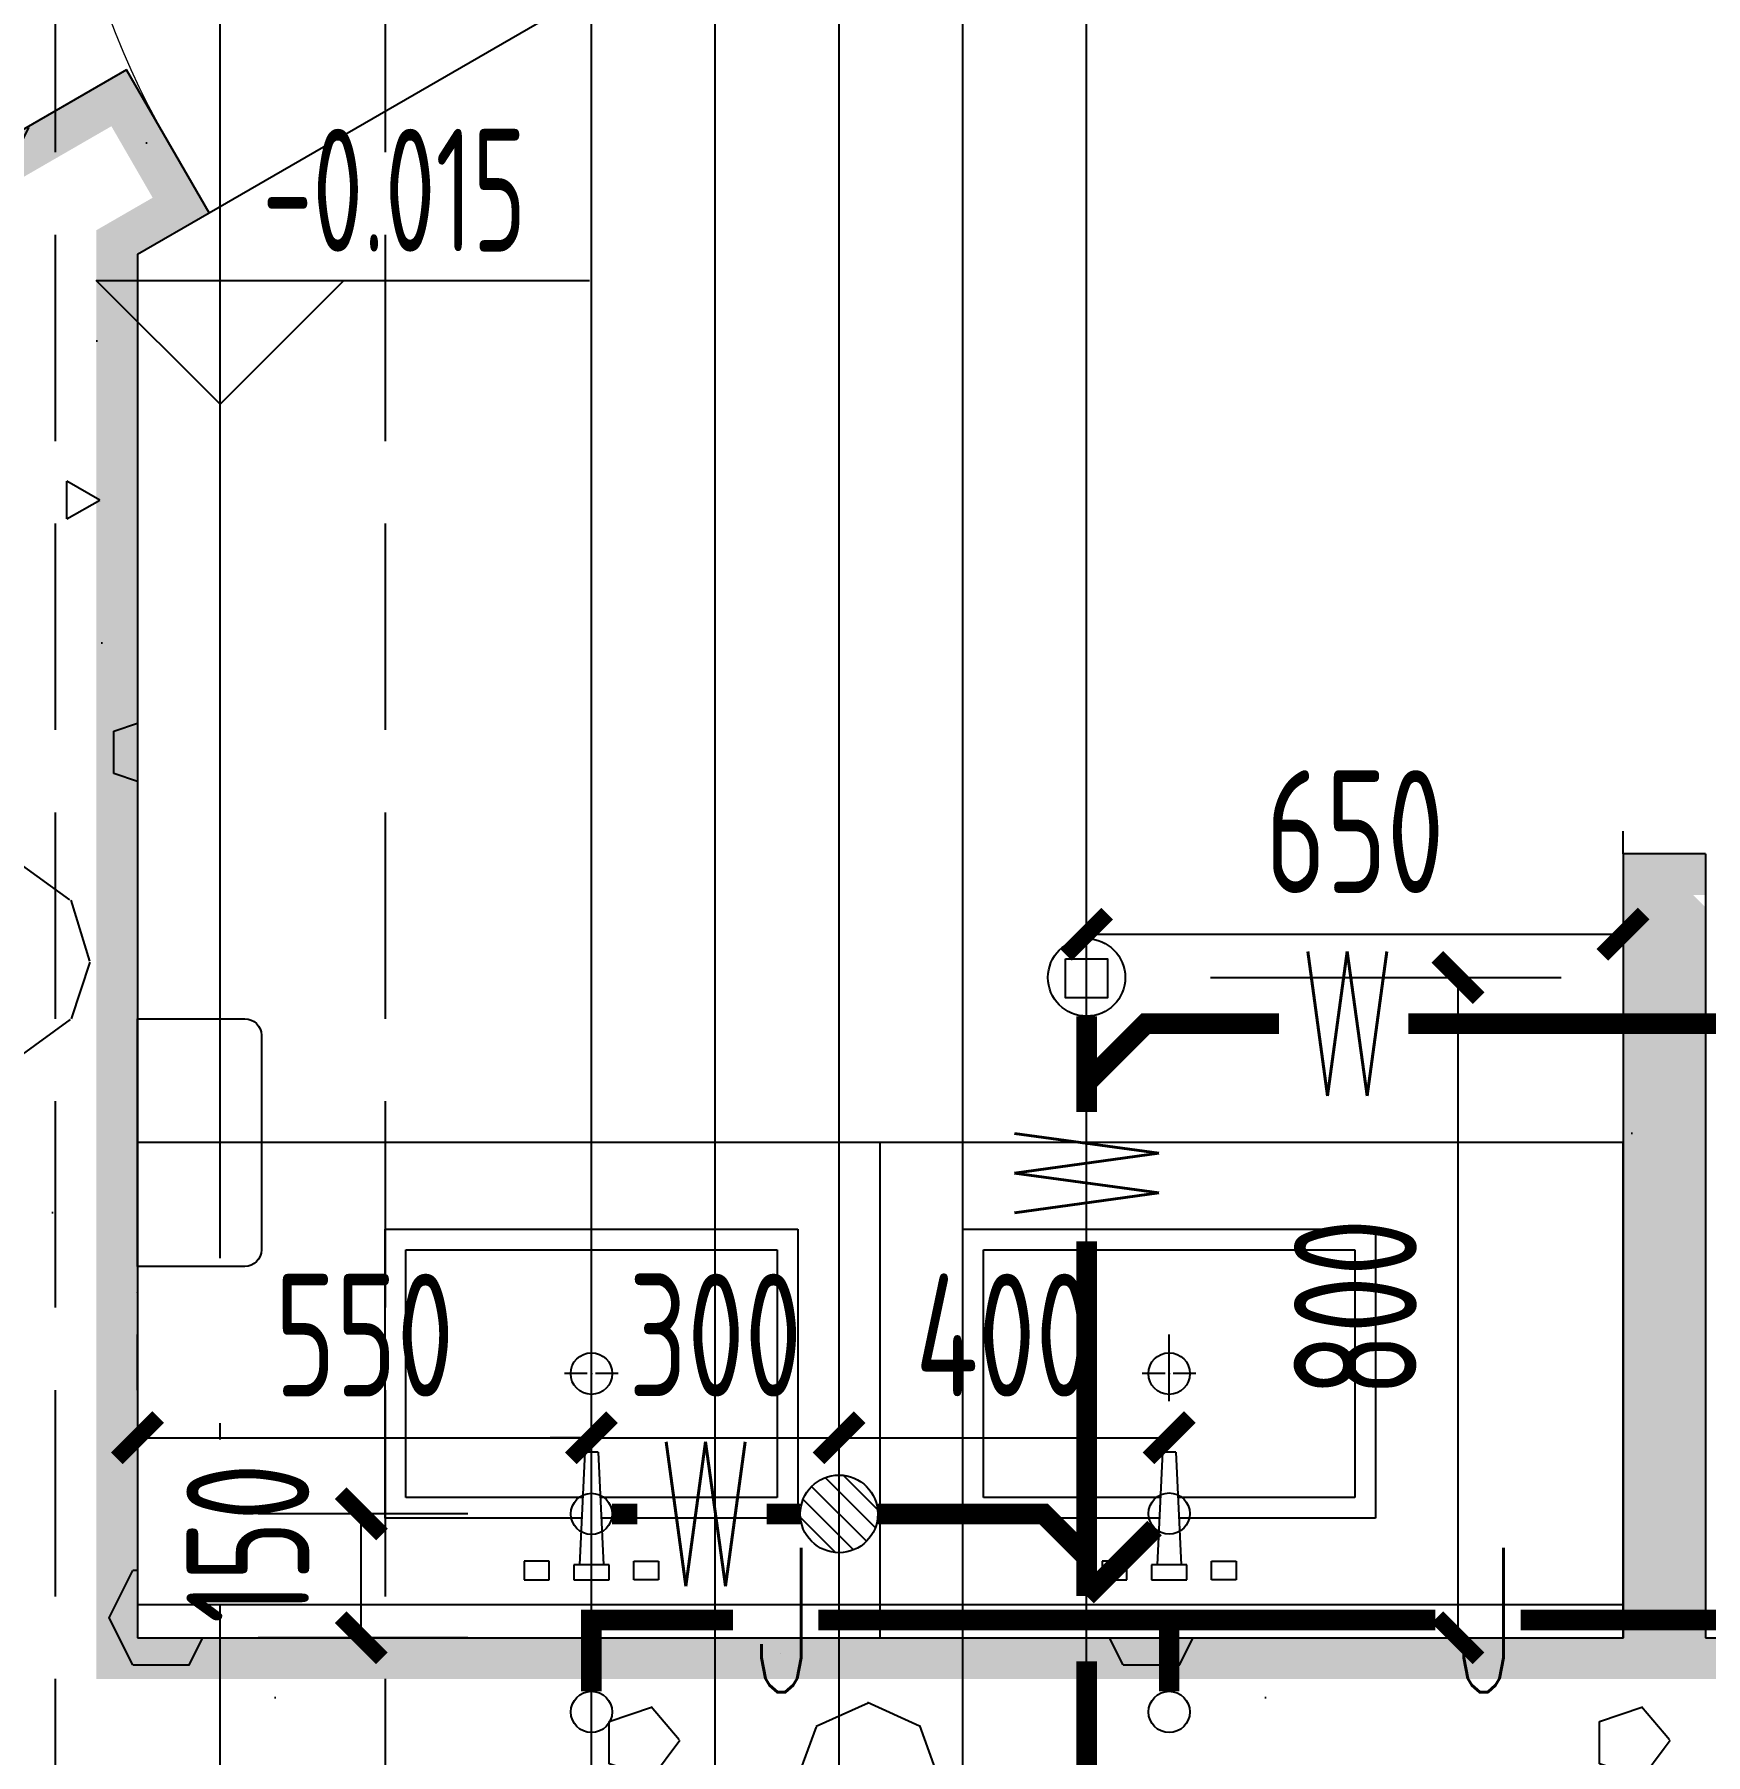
# Model space of a CAD drawing. Extents: x 175123 to 260190, y 15257 to 44959.
# Drawn here: x 183335 to 185360, y 38580 to 40664 of the extents above; entities that cross this region are included whole.
import ezdxf
from ezdxf.enums import TextEntityAlignment as Align
from ezdxf.xclip import XClip

# ---------------------------------------------------------------- set-up
doc = ezdxf.new("R2010")
doc.units = 0
doc.header["$LTSCALE"] = 1000
doc.header["$MEASUREMENT"] = 0
doc.header["$XCLIPFRAME"] = 2
for name, pattern in [('13#结构梁$0$DASH', [0.35, 0.25, -0.1]), ('13#结构梁$0$X-104 13#平面$0$DOTE', [2.4200000000000004, 2, -0.2, 0.02, -0.2]), ('X-104 13#平面$0$DOTE', [2.4200000000000004, 2, -0.2, 0.02, -0.2])]:
    doc.linetypes.add(name, pattern=pattern)
for name, color, linetype in [('01-标注_标高', 200, 'Continuous'), ('13#结构梁$0$s-beam', 4, '13#结构梁$0$DASH'), ('13#结构梁$0$X-104 13#平面$0$A_AXIS-轴线', 36, '13#结构梁$0$X-104 13#平面$0$DOTE'), ('AXIS_TEXT', 7, 'Continuous'), ('DIM_中水', 3, 'Continuous'), ('DIM_喷淋', 3, 'Continuous'), ('DIM_废水', 3, 'Continuous'), ('DIM_污水', 3, 'Continuous'), ('DIM_给水', 3, 'Continuous'), ('EQUIP_地漏', 7, 'Continuous'), ('EQUIP_污水', 7, 'Continuous'), ('PIPE-污水', 2, 'Continuous'), ('PIPE-给水', 3, 'Continuous'), ('PUB_WALL', 9, 'Continuous'), ('TEXT_污水', 7, 'Continuous'), ('TEXT_给水', 7, 'Continuous'), ('TWT_DIM', 3, 'Continuous'), ('VPIPE-给水', 3, 'TG_J'), ('X-104 13#平面$0$A-C_门', 150, 'Continuous'), ('X-104 13#平面$0$A-I_卫-洁具', 241, 'Continuous'), ('X-104 13#平面$0$A-I_卫-隔断', 214, 'Continuous'), ('X-104 13#平面$0$A_AXIS-轴线', 36, 'X-104 13#平面$0$DOTE'), ('X-104 13#平面$1$05-填充_天正', 26, 'Continuous'), ('X-104 13#平面$1$A_STR-砌块墙', 121, 'Continuous'), ('图层1', 7, 'Continuous')]:
    doc.layers.add(name, color=color, linetype=linetype)
doc.styles.add('_TCH_DIM', font='ros1.shx', dxfattribs={"bigfont": 'jd.shx'})
doc.styles.add('_TCH_DIM_T3', font='ROS1', dxfattribs={"width": 0.8, "bigfont": 'JD'})
doc.styles.add('_TWT_PIPETEXT', font='SIMPLEX', dxfattribs={"width": 0.8, "height": 3.5, "bigfont": 'HZTXT'})
doc.styles.add('COMPLEX', font='COMPLEX')
doc.styles.add('TG_LINETYPE', font='SIMPLEX', dxfattribs={"width": 0.8, "height": 3, "bigfont": 'HZTXT'})
doc.styles.add('图签信息$0$华文细黑', font='STXIHEI.TTF', dxfattribs={"height": 10})
doc.linetypes.add('TG_J', pattern='A,2,-0.3,["J",TG_LINETYPE,S=0.1,R=0,X=-0.23,Y=-0.15],0', length=2.3)
doc.dimstyles.new('_TWT_ARCH&&50', dxfattribs={"dimtxt": 148.75, "dimasz": 50, "dimexe": 125, "dimexo": 150, "dimgap": 50, "dimtad": 1, "dimdec": 0, "dimzin": 0, "dimdsep": 46, "dimtxsty": '_TCH_DIM_T3', "dimblk": 'ARCHTICK', "dimcen": 0.09, "dimclrt": 7, "dimazin": 2, "dimtfac": 1, "dimtdec": 0, "dimtix": 1, "dimtmove": 2, "dimatfit": 3, "dimfxl": 0, "dimtolj": 1, "dimtzin": 0, "dimarcsym": 0})
pattern_1 = [(0, (354, -366), (600, 1200), [0, -1200]), (0, (-348, -528), (600, 1200), [0, -1200]), (0, (42, -540), (600, 1200), [0, -1200]), (0, (468, -186), (600, 1200), [0, -1200]), (0, (-30, -600), (600, 1200), [0, -1200]), (0, (588, 570), (600, 1200), [0, -1200]), (0, (222, 474), (600, 1200), [0, -1200]), (0, (413.9999999999999, 324), (600, 1200), [0, -1200]), (0, (-564, 300), (600, 1200), [0, -1200]), (0, (24, 246), (600, 1200), [0, -1200]), (0, (-204, -60), (600, 1200), [0, -1200]), (0, (-192, -509.9999999999999), (600, 1200), [0, -1200]), (0, (258, -558), (600, 1200), [0, -1200]), (0, (588, -30), (600, 1200), [0, -1200]), (0, (-534, -216), (600, 1200), [0, -1200]), (0, (-432, -12), (600, 1200), [0, -1200]), (0, (36, -96), (600, 1200), [0, -1200]), (0, (-132, -270), (600, 1200), [0, -1200]), (0, (-228, 126), (600, 1200), [0, -1200]), (0, (-78, 576), (600, 1200), [0, -1200]), (0, (-486.0000000000001, -468), (600, 1200), [0, -1200]), (0, (174, 330), (600, 1200), [0, -1200]), (0, (-384, 348), (600, 1200), [0, -1200]), (0, (-480, 504), (600, 1200), [0, -1200]), (130.601294, (514.285716, 194.285712), (-2999.999966861969, 3600.000015739533), [52.683108, -22074.222]), (18.4349488, (428.571432, 217.142856), (2999.999988936139, 1199.999991146445), [54.21048, -7535.2558]), (90, (428.571432, 165.714288), (600.0000000000001, 1200), [51.428568, -2348.5713]), (161.565051, (480, 148.571424), (-3000.000015105215, 1199.999910544823), [54.21048, -7535.2558]), (53.1301023, (480, 148.571424), (600.0000011342403, 1199.99999943288), [57.14286, -5942.856999999999]), (135, (525.714288, -462.85704), (-600.0000725322863, 1199.999918790402), [48.48732, -3345.6252]), (45, (457.142856, -462.85704), (599.9999961647541, 1199.999995157935), [48.48732, -3345.6252]), (135, (491.428572, -497.1428400000001), (-600.0000725322863, 1199.999918790402), [48.48732, -3345.6252]), (45, (491.428572, -497.1428400000001), (599.9999961647541, 1199.999995157935), [48.48732, -3345.6252]), (116.565051, (-51.42852, 342.857148), (-0.0001043859734650709, 2399.999934707041), [63.887652, -1277.753]), (180, (-79.99991999999999, 399.999996), (-599.9999999999998, 1200), [68.571432, -1131.4285]), (63.43494880000001, (-177.1428, 342.857148), (5.432290706153253e-06, 2399.999988372672), [63.887652, -1277.753]), (116.565051, (-148.5714, 285.714288), (-0.0001043859734650709, 2399.999934707041), [63.887652, -1277.753]), (0, (-148.5714, 285.714288), (600, 1200), [68.571432, -1131.4285]), (63.43494880000001, (-79.99991999999999, 285.714288), (5.432290706153253e-06, 2399.999988372672), [63.887652, -1277.753]), (107.102728, (399.999996, -62.85708000000001), (-1799.999931184909, 6000.000009680287), [77.72269200000001, -32565.805]), (143.972626, (377.142852, 11.428572), (-11399.99985547618, 8399.999990492668), [77.72269200000001, -16244.04]), (180, (314.285712, 57.14286), (-599.9999999999998, 1200), [74.285712, -1125.7142]), (36.02737329999999, (177.14286, 11.428572), (11399.99991575318, 8399.99990944439), [77.72269200000001, -16244.04]), (71.5650511, (154.285716, -57.14279999999999), (1800.000009240657, 5999.99998966958), [72.280632, -7517.185600000001]), (107.102728, (177.14286, -131.42856), (-1799.999931184909, 6000.000009680287), [77.72269200000001, -32565.805]), (143.972626, (240, -177.1428), (-11399.99985547618, 8399.999990492668), [77.72269200000001, -16244.04]), (0, (240, -177.1428), (600, 1200), [74.285712, -1125.7142]), (36.02737329999999, (314.285712, -177.1428), (11399.99991575318, 8399.99990944439), [77.72269200000001, -16244.04]), (71.5650511, (377.142852, -131.42856), (1800.000009240657, 5999.99998966958), [72.280632, -7517.185600000001]), (150.255118, (411.428568, 497.142852), (-1800.000004260273, 1199.999985130039), [46.07004, -9628.639200000001]), (90, (371.428572, 474.28572), (600.0000000000001, 1200), [45.714288, -2354.2855]), (29.7448813, (371.428572, 474.28572), (1800.000001060037, 1199.999994395642), [46.07004, -9628.639200000001]), (116.565051, (131.428572, -354.28572), (-0.0001043859734650709, 2399.999934707041), [63.887652, -1277.753]), (168.690067, (102.857148, -297.1428), (-5400.000004006199, 1199.999969888218), [58.274508, -12179.371]), (41.18592510000001, (0, -325.7142), (14999.99990911732, 13199.99988457684), [60.743688, -25451.604]), (90, (0, -382.85712), (600.0000000000001, 1200), [57.14286, -2342.857]), (138.814074, (45.714288, -422.85708), (-14999.99973338043, 13200.0000840726), [60.743688, -25451.604]), (16.6992442, (45.714288, -422.85708), (19799.99985103278, 5999.99993715613), [59.6589, -24997.075]), (60.9453959, (102.857148, -405.71424), (599.9999984077513, 1199.99998938541), [58.83217200000001, -24650.679]), (109.983106, (-371.42856, 148.571424), (-3000.000011299861, 8399.999977770043), [66.88400399999998, -28024.39499999999]), (155.556045, (-394.28568, 211.428576), (-7800.000029732115, 3599.999925205931), [69.045972, -28930.263]), (24.4439547, (-519.99996, 211.428576), (7800.000003890955, 3599.999982684802), [69.045972, -28930.263]), (70.01689340000001, (-542.85708, 148.571424), (3000.000009044286, 8399.999979161448), [66.88400399999999, -28024.395]), (109.983106, (-519.99996, 85.71428399999999), (-3000.000011299861, 8399.999977770043), [66.88400399999998, -28024.39499999999]), (160.016893, (-457.14276, 62.85714), (-3000.000001763259, 1199.999945333349), [66.88400399999999, -13978.755]), (19.9831065, (-457.14276, 62.85714), (2999.999983528817, 1199.999998096056), [66.88400399999999, -13978.755]), (70.01689340000001, (-394.28568, 85.71428399999999), (3000.000009044286, 8399.999979161448), [66.88400399999999, -28024.395]), (122.005383, (74.285712, 39.999996), (-600.0000805229399, 1199.999938741572), [53.908464, -11266.868]), (18.4349488, (-5.71428, 68.571432), (2999.999988936139, 1199.999991146445), [54.21048, -7535.2558]), (90, (-5.71428, 17.142852), (600.0000000000001, 1200), [51.428568, -2348.5713]), (161.565051, (45.714288, 0), (-3000.000015105215, 1199.999910544823), [54.21048, -7535.2558]), (54.46232220000002, (45.714288, 0), (4199.999993914518, 5999.999991012131), [49.15614, -20596.423]), (116.565051, (-274.28568, -251.42856), (-0.0001043859734650709, 2399.999934707041), [63.887652, -1277.753]), (180, (-302.85708, -194.28564), (-599.9999999999998, 1200), [62.85714, -1137.1428]), (59.0362434, (-399.99996, -251.42856), (600.000001953063, 1199.999994175555), [66.63945599999998, -13927.644]), (120.963756, (-365.71428, -308.57136), (-600.0000819959288, 1199.999944893199), [66.639456, -13927.644]), (0, (-365.71428, -308.57136), (600, 1200), [62.85714, -1137.1428]), (63.43494880000001, (-302.85708, -308.57136), (5.432290706153253e-06, 2399.999988372672), [63.887652, -1277.753])]

# ---------------------------------------------------------------- blocks, each defined once
blk = doc.blocks.new('X-104 13#平面')
at = {"layer": 'PUB_WALL'}
for points in [[(48386.60254038501, 16899.85163007924), (48200.00000000651, 16792.11660316024), (48250.00000000653, 16763.24908970082), (48368.30127019579, 16831.55035989002)], [(48486.60254038496, 16726.64654932242), (48386.60254038501, 16899.85163007924), (48368.30127019579, 16831.55035989002), (48418.30127019575, 16744.94781951164)], [(48400.00000000648, 16676.64654932238), (48486.60254038496, 16726.64654932242), (48418.30127019575, 16744.94781951164), (48350.00000000651, 16705.51406278183)], [(48400.00000000648, 16676.64654932238), (48400.00000000648, 14999.99999999976), (48350.00000000651, 14949.99999999952), (48350.00000000651, 16705.51406278183)], [(50200.00000000654, 15949.99999999974), (50200.00000000654, 15899.99999999969), (50250.00000000654, 15899.99999999969), (50250.00000000654, 15949.99999999974)], [(50300.00000000654, 15949.99999999974), (50200.00000000654, 15949.99999999974), (50200.00000000654, 15899.99999999974), (50300.00000000654, 15899.99999999974)], [(50300.00000000654, 15949.99999999974), (50300.00000000781, 15914.99999999968), (50250.00000000787, 15864.99999999967), (50250.00000000654, 15949.99999999974)], [(50300.00000000656, 15884.99999999967), (50300.00000000657, 14999.99999999969), (50250.00000000645, 14949.99999999972), (50250.00000000645, 15934.99999999967)], [(50200.00000000654, 15899.99999999969), (50200.00000000644, 14999.99999999962), (50250.00000000645, 14949.99999999962), (50250.00000000654, 15899.99999999969)], [(48400.00000000648, 14999.99999999976), (48800.00000000652, 14999.99999999969), (48800.00000000652, 14949.99999999969), (48350.00000000651, 14949.99999999952)], [(48800.00000000652, 14999.99999999969), (49650.00000000654, 14999.99999999969), (49650.00000000654, 14949.99999999969), (48800.00000000652, 14949.99999999969)], [(49650.00000000654, 14999.99999999969), (50200.00000000644, 14999.99999999962), (50250.00000000645, 14949.99999999962), (49650.00000000654, 14949.99999999969)], [(50300.00000000657, 14999.99999999969), (53300.00000000657, 14999.99999999969), (53350.00000000649, 14949.99999999972), (50250.00000000645, 14949.99999999972)]]:
    blk.add_hatch(color=0, dxfattribs=at).paths.add_polyline_path(points)
at = {"layer": 'X-104 13#平面$1$05-填充_天正'}
h = blk.add_hatch(dxfattribs=at)
h.set_pattern_fill('加气混凝土', color=0, scale=100, style=0)
h.set_pattern_definition(pattern_1)
h.paths.add_polyline_path([(48200.00000000651, 16792.11660316024), (48400.00000000648, 16676.64654932238), (48486.60254038496, 16726.64654932242), (48386.60254038501, 16899.85163007924)])
h = blk.add_hatch(dxfattribs=at)
h.set_pattern_fill('加气混凝土', color=0, scale=100, style=0)
h.set_pattern_definition(pattern_1)
h.paths.add_polyline_path([(48400.00000000648, 16676.64654932238), (48200.00000000651, 16792.11660316024), (48200.00000000652, 14899.9999999997), (48250.00000000652, 14899.9999999997), (48333.33333333989, 14866.6666666664), (48350.00000000651, 14949.99999999952), (48400.00000000648, 14999.99999999976)])
h = blk.add_hatch(dxfattribs=at)
h.set_pattern_fill('加气混凝土', color=0, scale=100, style=0)
h.set_pattern_definition(pattern_1)
h.paths.add_polyline_path([(50300.00000000654, 15949.99999999974), (50200.00000000654, 15949.99999999974), (50200.00000000654, 15899.99999999969), (50266.66666667363, 15899.99999999968), (50250.00000000787, 15864.99999999967), (50300.00000000781, 15914.99999999968)])
h = blk.add_hatch(dxfattribs=at)
h.set_pattern_fill('加气混凝土', color=0, scale=100, style=0)
h.set_pattern_definition(pattern_1)
h.paths.add_polyline_path([(50266.66666667364, 15899.99999999968), (50200.00000000654, 15899.99999999969), (50200.00000000644, 14999.99999999962), (50250.00000000645, 14949.99999999972), (50300.00000000657, 14999.99999999969), (50300.00000000656, 15884.99999999967), (50250.00000000645, 15934.99999999967)])
h = blk.add_hatch(dxfattribs=at)
h.set_pattern_fill('加气混凝土', color=0, scale=100, style=0)
h.set_pattern_definition(pattern_1)
h.paths.add_polyline_path([(48333.33333333989, 14866.6666666664), (48350.00000000668, 14749.99999999976), (48400.00000000669, 14699.99999999976), (48800.00000000652, 14699.99999999969), (48800.00000000652, 14999.99999999969), (48400.00000000648, 14999.99999999976), (48350.00000000651, 14949.99999999952)])
h = blk.add_hatch(dxfattribs=at)
h.set_pattern_fill('加气混凝土', color=0, scale=100, style=0)
h.set_pattern_definition(pattern_1)
h.paths.add_polyline_path([(48800.00000000652, 14999.99999999969), (48800.00000000652, 14799.99999999969), (49600.00000000644, 14799.99999999976), (49650.00000000657, 14849.99999999976), (49650.00000000654, 14999.99999999969)])
h = blk.add_hatch(dxfattribs=at)
h.set_pattern_fill('加气混凝土', color=0, scale=100, style=0)
h.set_pattern_definition(pattern_1)
h.paths.add_polyline_path([(49650.00000000654, 14999.99999999969), (49650.00000000657, 14849.99999999962), (49700.00000000657, 14799.99999999962), (50200.00000000661, 14799.99999999962), (50250.00000000661, 14849.99999999962), (50250.00000000645, 14949.99999999962), (50200.00000000644, 14999.99999999962)])
h = blk.add_hatch(dxfattribs=at)
h.set_pattern_fill('加气混凝土', color=0, scale=100, style=0)
h.set_pattern_definition(pattern_1)
h.paths.add_polyline_path([(50250.00000000645, 14949.99999999972), (50250.00000000661, 14849.99999999969), (50300.00000000648, 14799.99999999969), (53300.00000000651, 14799.99999999969), (53350.00000000651, 14849.99999999969), (53366.66666667321, 14899.99999999969), (53350.00000000649, 14949.99999999972), (53300.00000000657, 14999.99999999969), (50300.00000000657, 14999.99999999969)])
h = blk.add_hatch(dxfattribs=at)
h.set_pattern_fill('加气混凝土', color=0, scale=100, style=0)
h.set_pattern_definition(pattern_1)
h.paths.add_polyline_path([(48200.00000000652, 14699.99999999984), (48400.00000000668, 14699.99999999977), (48350.00000000668, 14749.99999999976), (48333.33333333989, 14866.6666666664), (48250.00000000652, 14899.9999999997), (48200.00000000652, 14899.9999999997)])
at = {"color": 0}
for p, q in [((48700.0000000065, 15494.99999999994), (49200.0000000065, 15494.99999999994)), ((48700.0000000065, 15144.99999999988), (48700.0000000065, 15494.99999999994)), ((49200.0000000065, 15494.99999999994), (49200.0000000065, 15144.99999999988)), ((49400.0000000065, 15495), (49900.0000000065, 15495)), ((49400.0000000065, 15144.99999999994), (49400.0000000065, 15495)), ((49900.0000000065, 15495), (49900.0000000065, 15144.99999999994)), ((48725.0000000065, 15469.99999999994), (49175.0000000065, 15469.99999999994)), ((48725.0000000065, 15169.99999999988), (48725.0000000065, 15469.99999999994)), ((49175.0000000065, 15469.99999999994), (49175.0000000065, 15169.99999999988)), ((49425.0000000065, 15470), (49875.0000000065, 15470)), ((49425.0000000065, 15169.99999999994), (49425.0000000065, 15470)), ((49875.0000000065, 15470), (49875.0000000065, 15169.99999999994)), ((48950.00000000645, 15325.03999999986), (48950.00000000645, 15353.76799999986)), ((49650.00000000645, 15325.03999999992), (49650.00000000645, 15353.76799999992)), ((48944.96000000647, 15319.99999999988), (48917.24000000644, 15319.99999999988)), ((48950.00000000645, 15286.73599999986), (48950.00000000645, 15314.95999999984)), ((48982.25600000644, 15319.99999999988), (48955.04000000643, 15319.99999999988)), ((49644.96000000647, 15319.99999999994), (49617.24000000644, 15319.99999999994)), ((49650.00000000645, 15286.73599999992), (49650.00000000645, 15314.9599999999)), ((49682.25600000644, 15319.99999999994), (49655.04000000643, 15319.99999999994)), ((48942.0000000065, 15224.8214514199), (48935.61006624646, 15088.31850975641)), ((48958.0000000065, 15224.8214514199), (48942.0000000065, 15224.8214514199)), ((48958.00000000662, 15224.8214514199), (48964.38993376667, 15088.31850975641)), ((49642.0000000065, 15224.82145141996), (49635.61006624646, 15088.31850975647)), ((49658.0000000065, 15224.82145141996), (49642.0000000065, 15224.82145141996)), ((49658.00000000662, 15224.82145141996), (49664.38993376667, 15088.31850975647)), ((48938.9369559094, 15169.99999999988), (48725.0000000065, 15169.99999999988)), ((49175.0000000065, 15169.99999999988), (48960.56628494475, 15169.99999999988)), ((49638.9369559094, 15169.99999999994), (49425.0000000065, 15169.99999999994)), ((49875.0000000065, 15169.99999999994), (49660.56628494475, 15169.99999999994)), ((48937.61922262043, 15144.99999999988), (48700.0000000065, 15144.99999999988)), ((49200.0000000065, 15144.99999999988), (48961.73657726262, 15144.99999999988)), ((49637.61922262043, 15144.99999999994), (49400.0000000065, 15144.99999999994)), ((49900.0000000065, 15144.99999999994), (49661.73657726262, 15144.99999999994)), ((48898.64987996836, 15092.8085451576), (48868.64987996836, 15092.8085451576)), ((48868.64987996836, 15092.8085451576), (48868.64987996836, 15069.99999999994)), ((48898.64987996836, 15069.99999999994), (48898.64987996836, 15092.8085451576)), ((49001.35012004476, 15092.8085451576), (49031.35012004476, 15092.8085451576)), ((49001.35012004476, 15069.99999999994), (49001.35012004476, 15092.8085451576)), ((49031.35012004476, 15092.8085451576), (49031.35012004476, 15069.99999999994)), ((49598.64987996836, 15092.80854515766), (49568.64987996836, 15092.80854515766)), ((49568.64987996836, 15092.80854515766), (49568.64987996836, 15070)), ((49598.64987996836, 15070), (49598.64987996836, 15092.80854515766)), ((49701.35012004476, 15092.80854515766), (49731.35012004476, 15092.80854515766)), ((49701.35012004476, 15070), (49701.35012004476, 15092.80854515766)), ((49731.35012004476, 15092.80854515766), (49731.35012004476, 15070)), ((48971.35012004476, 15088.31850975641), (48928.64987996836, 15088.31850975641)), ((48928.64987996836, 15088.31850975641), (48928.64987996836, 15069.99999999994)), ((48964.38993376667, 15088.31850975641), (48935.61006624646, 15088.31850975641)), ((48971.35012004476, 15069.99999999994), (48971.35012004476, 15088.31850975641)), ((49671.35012004476, 15088.31850975647), (49628.64987996836, 15088.31850975647)), ((49628.64987996836, 15088.31850975647), (49628.64987996836, 15070)), ((49664.38993376667, 15088.31850975647), (49635.61006624646, 15088.31850975647)), ((49671.35012004476, 15070), (49671.35012004476, 15088.31850975647)), ((48868.64987996836, 15069.99999999994), (48898.64987996836, 15069.99999999994)), ((48928.64987996836, 15069.99999999994), (48971.35012004476, 15069.99999999994)), ((49031.35012004476, 15069.99999999994), (49001.35012004476, 15069.99999999994)), ((49568.64987996836, 15070), (49598.64987996836, 15070)), ((49628.64987996836, 15070), (49671.35012004476, 15070)), ((49731.35012004476, 15070), (49701.35012004476, 15070))]:
    blk.add_line(p, q, dxfattribs=at)
for centre in [(48950.00000000645, 15319.99999999988), (49650.00000000645, 15319.99999999994)]:
    blk.add_circle(centre, 25.2, dxfattribs=at)
at = {"color": 0, "ltscale": 1000}
for centre, start, end in [((48950.14000000646, 15319.99999999988), 90, 270), ((48950.14000000646, 15319.99999999988), 270, 90), ((49650.14000000646, 15319.99999999994), 90, 270), ((49650.14000000646, 15319.99999999994), 270, 90)]:
    blk.add_arc(centre, 0.4199999999837019, start, end, dxfattribs=at)
at = {"color": 0, "lineweight": 13}
blk.add_ellipse((49280.97730907474, 17300.74908970077), major_axis=(689.4291116568851, 689.429111656885), ratio=0.999999999999995, start_param=1.334640775135866, end_param=2.879793265790642, dxfattribs=at)
at = {"layer": '13#结构梁$0$s-beam', "color": 0}
for p, q in [((48300.00112537178, 19099.90117785251), (48300.00114577648, 14699.91976278826)), ((48700.0011253719, 19099.90117785065), (48700.00114577636, 14699.91976278826))]:
    blk.add_line(p, q, dxfattribs=at)
at = {"layer": '13#结构梁$0$X-104 13#平面$0$A_AXIS-轴线', "color": 0, "linetype": '13#结构梁$0$X-104 13#平面$0$DOTE'}
for p, q in [((60408.42161477101, 80399.99996565212), (-2925.015303174965, 80400.00071360095)), ((48500, -7400.986033683694), (48500, 26620.25062679107))]:
    blk.add_line(p, q, dxfattribs=at)
at = {"layer": 'X-104 13#平面$0$A-C_门', "color": 0}
blk.add_line((48486.60254038491, 16726.64654932233), (49352.62794416936, 17226.64654932233), dxfattribs=at)
at = {"layer": 'X-104 13#平面$0$A-I_卫-洁具', "color": 0, "ltscale": 0.1}
blk.add_line((49300.00000000696, 14999.9999999994), (49300.00000000673, 15599.99999999988), dxfattribs=at)
blk.add_lwpolyline([(48400.00000000652, 15449.9999999998), (48400.00000000652, 15749.9999999998), (48530.00000000652, 15749.9999999998, -0.414213562373095), (48550.00000000652, 15729.9999999998), (48550.00000000652, 15469.9999999998, -0.414213562373095), (48530.00000000652, 15449.9999999998)], format="xyb", close=True, dxfattribs=at)
for points in [[(48400.00000000652, 14999.9999999998), (50200.00000000644, 14999.99999999975), (50200.00000000661, 15599.99999999986), (48400.00000000652, 15599.9999999998)], [(48400.00000000685, 14999.99999999957), (50200.00000000708, 14999.99999999922), (50200.00000000708, 15039.99999999922), (48400.00000000685, 15039.99999999957)]]:
    blk.add_lwpolyline(points, close=True, dxfattribs=at)
at = {"layer": 'X-104 13#平面$0$A-I_卫-隔断', "color": 0}
blk.add_line((50300.00000000781, 15914.99999999968), (50300.00000000656, 15884.99999999967), dxfattribs=at)
at = {"layer": 'X-104 13#平面$0$A_AXIS-轴线', "color": 0, "linetype": 'X-104 13#平面$0$DOTE'}
for p, q in [((60408.42140219617, 80400), (-2925.01551574981, 80400)), ((48500, -7400.98603368341), (48500, 24620.25062679139))]:
    blk.add_line(p, q, dxfattribs=at)
at = {"layer": 'X-104 13#平面$1$A_STR-砌块墙', "color": 0}
for p, q in [((48386.60254038501, 16899.85163007924), (48200.00000000651, 16792.11660316024)), ((48486.60254038496, 16726.64654932242), (48386.60254038501, 16899.85163007924)), ((48400.00000000648, 16676.64654932238), (48486.60254038496, 16726.64654932242)), ((48400.00000000648, 16676.64654932238), (48400.00000000648, 14999.99999999976)), ((50200.00000000654, 15949.99999999974), (50200.00000000654, 15899.99999999969)), ((50300.00000000654, 15949.99999999974), (50200.00000000654, 15949.99999999974)), ((50300.00000000654, 15949.99999999974), (50300.00000000781, 15914.99999999968)), ((50200.00000000654, 15899.99999999969), (50200.00000000644, 14999.99999999962)), ((50300.00000000656, 15884.99999999967), (50300.00000000657, 14999.99999999969)), ((48400.00000000648, 14999.99999999976), (48800.00000000652, 14999.99999999969)), ((48800.00000000652, 14999.99999999969), (49650.00000000654, 14999.99999999969)), ((49650.00000000654, 14999.99999999969), (50200.00000000644, 14999.99999999962)), ((50300.00000000657, 14999.99999999969), (53300.00000000657, 14999.99999999969))]:
    blk.add_line(p, q, dxfattribs=at)
at = {"color": 0, "style": '图签信息$0$华文细黑'}
for p in [(72170.31718589018, 105564.7669967284), (72170.31718589018, 43164.7669967284), (72170.31718589018, -19235.2330032716)]:
    blk.add_attdef('200X', text='', height=100, dxfattribs=at).set_placement(p, align=Align.BOTTOM_RIGHT)
at = {"layer": 'AXIS_TEXT', "color": 0, "style": 'COMPLEX'}
for height, width, p, p2 in [(448, 1.041666666666667, (-399.9999999999992, 156296.2506267914), (7.958078640513122e-13, 156296.2506267914)), (448, 1.041666666666667, (7800, 156296.2506267914), (8200, 156296.2506267914)), (448, 1.041666666666667, (12300, 156296.2506267914), (12700, 156296.2506267914)), (448, 1.041666666666667, (21300, 156296.2506267914), (21700, 156296.2506267914)), (448, 1.041666666666667, (30300, 156296.2506267914), (30700, 156296.2506267914)), (448, 1.041666666666667, (39300, 156296.2506267914), (39700, 156296.2506267914)), (448, 1.041666666666667, (48300, 156296.2506267914), (48700, 156296.2506267914)), (448, 1.041666666666667, (57300, 156296.2506267914), (57700, 156296.2506267914)), (448, 1.041666666666667, (-7525.015515749811, 142576), (-7125.015515749811, 142576)), (448, 1.041666666666667, (64743.47067045257, 142576), (65143.47067045257, 142576)), (448, 1.041666666666667, (-7525.015515749811, 139476.0000000001), (-7125.015515749811, 139476.0000000001)), (448, 1.041666666666667, (64743.47067045257, 138976.0000000001), (65143.47067045257, 138976.0000000001)), (448, 1.041666666666667, (-7525.015515749812, 133576), (-7125.015515749812, 133576)), (448, 1.041666666666667, (64743.47067045257, 133576), (65143.47067045257, 133576)), (448, 1.041666666666667, (-7525.015515749812, 124576), (-7125.015515749812, 124576)), (448, 1.041666666666667, (64743.47067045257, 124576), (65143.47067045257, 124576)), (448, 1.041666666666667, (-400.0000000000014, 112775.0139663166), (-1.335820343228988e-12, 112775.0139663166)), (448, 1.041666666666667, (7799.999999999998, 112775.0139663166), (8199.999999999998, 112775.0139663166)), (448, 1.041666666666667, (12300, 112775.0139663166), (12700, 112775.0139663166)), (448, 1.041666666666667, (21300, 112775.0139663166), (21700, 112775.0139663166)), (448, 1.041666666666667, (30300, 112775.0139663166), (30700, 112775.0139663166)), (448, 1.041666666666667, (39300, 112775.0139663166), (39700, 112775.0139663166)), (448, 1.041666666666667, (48300, 112775.0139663166), (48700, 112775.0139663166)), (448, 1.041666666666667, (57300, 112775.0139663166), (57700, 112775.0139663166)), (448, 1.041666666666667, (-399.999999999999, 89896.25062679139), (1.051603248924948e-12, 89896.25062679139)), (448, 1.041666666666667, (7800.000000000002, 89896.25062679139), (8200.000000000002, 89896.25062679139)), (448, 1.041666666666667, (12300, 89896.25062679139), (12700, 89896.25062679139)), (448, 1.041666666666667, (21300, 89896.25062679139), (21700, 89896.25062679139)), (448, 1.041666666666667, (30300, 89896.25062679139), (30700, 89896.25062679139)), (448, 1.041666666666667, (39300, 89896.25062679139), (39700, 89896.25062679139)), (448, 1.041666666666667, (48300, 89896.25062679139), (48700, 89896.25062679139)), (448, 1.041666666666667, (57300, 89896.25062679139), (57700, 89896.25062679139)), (448, 1.041666666666667, (-7525.015515749811, 80176), (-7125.015515749811, 80176)), (448, 1.041666666666667, (64743.47067045257, 80176), (65143.47067045257, 80176)), (448, 1.041666666666667, (-7525.015515749811, 77076.00000000009), (-7125.015515749811, 77076.00000000009)), (448, 1.041666666666667, (64743.47067045257, 76576.00000000009), (65143.47067045257, 76576.00000000009)), (448, 1.041666666666667, (-7525.015515749812, 71176.00000000003), (-7125.015515749812, 71176.00000000003)), (448, 1.041666666666667, (64743.47067045257, 71176.00000000003), (65143.47067045257, 71176.00000000003)), (448, 1.041666666666667, (-7525.015515749812, 62176), (-7125.015515749812, 62176)), (448, 1.041666666666667, (64743.47067045257, 62176), (65143.47067045257, 62176)), (448, 1.041666666666667, (-400.0000000000003, 50375.01396631659), (-3.410605131648481e-13, 50375.01396631659)), (448, 1.041666666666667, (7800, 50375.01396631659), (8200, 50375.01396631659)), (448, 1.041666666666667, (12300, 50375.01396631659), (12700, 50375.01396631659)), (448, 1.041666666666667, (21300, 50375.01396631659), (21700, 50375.01396631659)), (448, 1.041666666666667, (30300, 50375.01396631659), (30700, 50375.01396631659)), (448, 1.041666666666667, (39300, 50375.01396631659), (39700, 50375.01396631659)), (448, 1.041666666666667, (48300, 50375.01396631659), (48700, 50375.01396631659)), (448, 1.041666666666667, (57300, 50375.01396631659), (57700, 50375.01396631659)), (448, 1.041666666666667, (-399.999999999999, 27496.25062679139), (1.051603248924948e-12, 27496.25062679139)), (448, 1.041666666666667, (7800.000000000002, 27496.25062679139), (8200.000000000002, 27496.25062679139)), (448, 1.041666666666667, (12300, 27496.25062679139), (12700, 27496.25062679139)), (448, 1.041666666666667, (21300, 27496.25062679139), (21700, 27496.25062679139)), (448, 1.041666666666667, (30300, 27496.25062679139), (30700, 27496.25062679139)), (448, 1.041666666666667, (39300, 27496.25062679139), (39700, 27496.25062679139)), (448, 1.041666666666667, (48300, 27496.25062679139), (48700, 27496.25062679139)), (448, 1.041666666666667, (57300, 27496.25062679139), (57700, 27496.25062679139)), (448, 1.041666666666667, (-7525.015515749811, 17776), (-7125.015515749811, 17776)), (448, 1.041666666666667, (64743.47067045257, 17776), (65143.47067045257, 17776)), (448, 1.041666666666667, (-7525.015515749811, 14676.00000000009), (-7125.015515749811, 14676.00000000009)), (448, 1.041666666666667, (64743.47067045257, 14176.00000000009), (65143.47067045257, 14176.00000000009)), (448, 1.041666666666667, (-7525.015515749812, 8776.000000000031), (-7125.015515749812, 8776.000000000031)), (448, 1.041666666666667, (64743.47067045257, 8776.00000000003), (65143.47067045257, 8776.00000000003)), (448.0000000000001, 1.041666666666666, (-7525.015515749812, -223.9999999999995), (-7125.015515749812, -223.9999999999995)), (448.0000000000001, 1.041666666666667, (64743.47067045257, -224.000000000001), (65143.47067045257, -224.000000000001)), (448, 1.041666666666667, (-400.0000000000003, -12024.98603368341), (-3.410605131648481e-13, -12024.98603368341)), (448, 1.041666666666667, (7800, -12024.98603368341), (8200, -12024.98603368341)), (448, 1.041666666666667, (12300, -12024.98603368341), (12700, -12024.98603368341)), (448, 1.041666666666667, (21300, -12024.98603368341), (21700, -12024.98603368341)), (448, 1.041666666666667, (30300, -12024.98603368341), (30700, -12024.98603368341)), (448, 1.041666666666667, (39300, -12024.98603368341), (39700, -12024.98603368341)), (448, 1.041666666666667, (48300, -12024.98603368341), (48700, -12024.98603368341)), (448, 1.041666666666667, (57300, -12024.98603368341), (57700, -12024.98603368341))]:
    blk.add_attdef('A', text='', height=height, dxfattribs=dict(at, width=width)).set_placement(p, p2, align=Align.FIT)
blk = doc.blocks.new('$TwtSys$00000147')
blk.add_circle((0, 0, 1e-08), 1)
blk = doc.blocks.new('$TwtSys$00000141')
for p, q in [((-94.19606303561523, 7.672111694559135), (-10.08309029082739, 91.78508443935061)), ((-94.19606303561523, 7.672111694559135), (-10.08309029082739, 91.78508443935061)), ((-87.21916889109707, -35.05448014085778), (35.05448014085778, 87.21916889110071)), ((-87.21916889109707, -35.05448014085778), (35.05448014085778, 87.21916889110071)), ((-66.46803743153214, -66.46803743153941), (66.46803743153214, 66.46803743153214)), ((-66.46803743153214, -66.46803743153578), (66.46803743153214, 66.46803743153214)), ((-32.35611368903483, -87.061266563549), (87.58274635417911, 32.87759347966494)), ((-32.35611368903483, -87.061266563549), (87.58274635417911, 32.87759347966858)), ((11.43110768805855, -92.25951895252001), (92.2594807012465, -11.43114593933933)), ((11.43110768805855, -92.25951895252001), (92.2594807012465, -11.43114593933933))]:
    blk.add_line(p, q)
blk.add_circle((0, 0), 94)
blk.add_circle((0, 0), 94)
blk = doc.blocks.new('_ArchTick')
at = {"color": 0, "linetype": 'ByBlock', "const_width": 0.4}
blk.add_lwpolyline([(-0.5, -0.5), (0.5, 0.5)], dxfattribs=at)
blk = doc.blocks.new('*D318')
at = {"layer": 'Defpoints', "color": 0}
for p in [(184009.8480041281, 38963.49312128147), (183459.8480041286, 38871.20475974287), (184009.8480041281, 38871.20475974287)]:
    blk.add_point(p, dxfattribs=at)
at = {"layer": 'TWT_DIM', "color": 0, "lineweight": -2}
for p, q in [((183459.8480041286, 39021.20475974287), (183459.8480041286, 39088.49312128147)), ((184009.8480041281, 39021.20475974287), (184009.8480041281, 39088.49312128147)), ((183459.8480041286, 38963.49312128147), (184009.8480041281, 38963.49312128147))]:
    blk.add_line(p, q, dxfattribs=at)
at = {"layer": 'TWT_DIM', "color": 0, "lineweight": -2, "xscale": 50, "yscale": 50, "zscale": 50, "rotation": 180}
blk.add_blockref('_ArchTick', (183459.8480041286, 38963.49312128147), dxfattribs=at)
at = {"layer": 'TWT_DIM', "color": 0, "lineweight": -2, "xscale": 50, "yscale": 50, "zscale": 50}
blk.add_blockref('_ArchTick', (184009.8480041281, 38963.49312128147), dxfattribs=at)
at = {"layer": 'TWT_DIM', "color": 7, "insert": (183734.8480041283, 39087.86812128147), "char_height": 148.75, "attachment_point": 5, "style": '_TCH_DIM_T3'}
blk.add_mtext('\\A1;550', dxfattribs=at)
blk = doc.blocks.new('*D319')
at = {"layer": 'Defpoints', "color": 0}
for p in [(184309.8480041281, 38963.49312128147), (184009.8480041281, 38871.20475974287), (184309.8480041281, 38871.20475974287)]:
    blk.add_point(p, dxfattribs=at)
at = {"layer": 'TWT_DIM', "color": 0, "lineweight": -2}
for p, q in [((184009.8480041281, 39021.20475974287), (184009.8480041281, 39088.49312128147)), ((184309.8480041281, 39021.20475974287), (184309.8480041281, 39088.49312128147)), ((184009.8480041281, 38963.49312128147), (183959.8480041281, 38963.49312128147)), ((184009.8480041281, 38963.49312128147), (184309.8480041281, 38963.49312128147)), ((184309.8480041281, 38963.49312128147), (184359.8480041281, 38963.49312128147))]:
    blk.add_line(p, q, dxfattribs=at)
at = {"layer": 'TWT_DIM', "color": 0, "lineweight": -2, "xscale": 50, "yscale": 50, "zscale": 50}
blk.add_blockref('_ArchTick', (184009.8480041281, 38963.49312128147), dxfattribs=at)
at = {"layer": 'TWT_DIM', "color": 0, "lineweight": -2, "xscale": 50, "yscale": 50, "zscale": 50, "rotation": 180}
blk.add_blockref('_ArchTick', (184309.8480041281, 38963.49312128147), dxfattribs=at)
at = {"layer": 'TWT_DIM', "color": 7, "insert": (184159.8480041281, 39087.86812128147), "char_height": 148.75, "attachment_point": 5, "style": '_TCH_DIM_T3'}
blk.add_mtext('\\A1;300', dxfattribs=at)
blk = doc.blocks.new('*D320')
at = {"layer": 'Defpoints', "color": 0}
for p in [(184709.8481878781, 38963.49312128147), (184309.8480041281, 38871.20475974287), (184709.8481878781, 38871.20475974287)]:
    blk.add_point(p, dxfattribs=at)
at = {"layer": 'TWT_DIM', "color": 0, "lineweight": -2}
for p, q in [((184309.8480041281, 39021.20475974287), (184309.8480041281, 39088.49312128147)), ((184709.8481878781, 39021.20475974287), (184709.8481878781, 39088.49312128147)), ((184309.8480041281, 38963.49312128147), (184709.8481878781, 38963.49312128147))]:
    blk.add_line(p, q, dxfattribs=at)
at = {"layer": 'TWT_DIM', "color": 0, "lineweight": -2, "xscale": 50, "yscale": 50, "zscale": 50, "rotation": 180}
blk.add_blockref('_ArchTick', (184309.8480041281, 38963.49312128147), dxfattribs=at)
at = {"layer": 'TWT_DIM', "color": 0, "lineweight": -2, "xscale": 50, "yscale": 50, "zscale": 50}
blk.add_blockref('_ArchTick', (184709.8481878781, 38963.49312128147), dxfattribs=at)
at = {"layer": 'TWT_DIM', "color": 7, "insert": (184509.8480960031, 39087.86812128147), "char_height": 148.75, "attachment_point": 5, "style": '_TCH_DIM_T3'}
blk.add_mtext('\\A1;400', dxfattribs=at)
blk = doc.blocks.new('*D338')
at = {"layer": 'Defpoints', "color": 0}
for p in [(183730.9708727266, 38871.20475974287), (184009.8480041281, 38871.20475974287), (184009.8480041286, 38721.20475974287)]:
    blk.add_point(p, dxfattribs=at)
at = {"layer": 'TWT_DIM', "color": 0, "lineweight": -2}
for p, q in [((183859.8480041281, 38871.20475974287), (183605.9708727266, 38871.20475974287)), ((183730.9708727266, 38721.20475974287), (183730.9708727266, 38871.20475974287)), ((183859.8480041286, 38721.20475974287), (183605.9708727266, 38721.20475974287))]:
    blk.add_line(p, q, dxfattribs=at)
at = {"layer": 'TWT_DIM', "color": 0, "lineweight": -2, "xscale": 50, "yscale": 50, "zscale": 50}
for p, rotation in [((183730.9708727266, 38871.20475974287), 90), ((183730.9708727266, 38721.20475974287), 270)]:
    blk.add_blockref('_ArchTick', p, dxfattribs=dict(at, rotation=rotation))
at = {"layer": 'TWT_DIM', "color": 7, "insert": (183593.4708727259, 38835.54943431451), "char_height": 148.75, "attachment_point": 5, "rotation": 90, "style": '_TCH_DIM_T3'}
blk.add_mtext('\\A1;150', dxfattribs=at)
blk = doc.blocks.new('$TwtSys$00000136')
at = {"elevation": 9.999999999999692e-09}
blk.add_lwpolyline([(-51.2828868807992, 45.17473333638918), (50.93684399289486, 45.17473333638918), (50.93684399289486, -49.13749198864753), (-51.2828868807992, -49.13749198864753)], close=True, dxfattribs=at)
blk.add_circle((0, 0, 9.999999999999692e-09), 93.75)
blk = doc.blocks.new('*D379')
at = {"layer": 'Defpoints', "color": 0}
for p in [(184609.8480041286, 39521.20475974236), (185059.8480041286, 39521.20475974236), (184609.8480041284, 38721.20475974236)]:
    blk.add_point(p, dxfattribs=at)
at = {"layer": 'TWT_DIM', "color": 0, "lineweight": -2}
for p, q in [((184759.8480041286, 39521.20475974236), (185184.8480041286, 39521.20475974236)), ((185059.8480041286, 38721.20475974236), (185059.8480041286, 39521.20475974236)), ((184759.8480041284, 38721.20475974236), (185184.8480041286, 38721.20475974236))]:
    blk.add_line(p, q, dxfattribs=at)
at = {"layer": 'TWT_DIM', "color": 0, "lineweight": -2, "xscale": 50, "yscale": 50, "zscale": 50}
for p, rotation in [((185059.8480041286, 39521.20475974236), 90), ((185059.8480041286, 38721.20475974236), 270)]:
    blk.add_blockref('_ArchTick', p, dxfattribs=dict(at, rotation=rotation))
at = {"layer": 'TWT_DIM', "color": 7, "insert": (184935.4730041286, 39121.20475974239), "char_height": 148.75, "attachment_point": 5, "rotation": 90, "style": '_TCH_DIM_T3'}
blk.add_mtext('\\A1;800', dxfattribs=at)
blk = doc.blocks.new('*D380')
at = {"layer": 'Defpoints', "color": 0}
for p in [(185259.8480041286, 39573.62223453497), (184609.8480041286, 39521.20475974236), (185259.8480041286, 39521.20475974228)]:
    blk.add_point(p, dxfattribs=at)
at = {"layer": 'TWT_DIM', "color": 0, "lineweight": -2}
for p, q in [((184609.8480041286, 39671.20475974236), (184609.8480041286, 39698.62223453497)), ((185259.8480041286, 39671.20475974228), (185259.8480041286, 39698.62223453497)), ((184609.8480041286, 39573.62223453497), (185259.8480041286, 39573.62223453497))]:
    blk.add_line(p, q, dxfattribs=at)
at = {"layer": 'TWT_DIM', "color": 0, "lineweight": -2, "xscale": 50, "yscale": 50, "zscale": 50, "rotation": 180}
blk.add_blockref('_ArchTick', (184609.8480041286, 39573.62223453497), dxfattribs=at)
at = {"layer": 'TWT_DIM', "color": 0, "lineweight": -2, "xscale": 50, "yscale": 50, "zscale": 50}
blk.add_blockref('_ArchTick', (185259.8480041286, 39573.62223453497), dxfattribs=at)
at = {"layer": 'TWT_DIM', "color": 7, "insert": (184934.8480041286, 39697.99723453497), "char_height": 148.75, "attachment_point": 5, "style": '_TCH_DIM_T3'}
blk.add_mtext('\\A1;650', dxfattribs=at)

msp = doc.modelspace()

# ---------------------------------------------------------------- hatches: boundary and pattern name
at = {"layer": 'PIPE-污水', "linetype": 'Continuous'}
for points in [[(184681.3544663548, 39465.19818440165), (184672.5156315917, 39474.0370191667), (184676.1767968208, 39477.69818440198)], [(184681.3544663548, 39465.19818440165), (184681.3544663565, 39477.69818440187), (184676.1767968208, 39477.69818440198)], [(184557.6372806862, 38871.20475974103), (184566.4761154436, 38880.0435945077), (184562.8149502118, 38883.70475974256)], [(184557.6372806862, 38871.20475974103), (184557.6372806788, 38883.70475974287), (184562.8149502118, 38883.70475974256)]]:
    msp.add_hatch(color=256, dxfattribs=at).paths.add_polyline_path(points)
at = {"layer": 'PIPE-给水', "linetype": 'Continuous'}
for points in [[(184009.8480041241, 38742.66434329133), (184009.8480041286, 38755.16434329107), (183997.3480041273, 38755.16434329133)], [(184009.8480041241, 38742.66434329133), (183997.3480041286, 38742.66434329107), (183997.3480041273, 38755.16434329133)]]:
    msp.add_hatch(color=256, dxfattribs=at).paths.add_polyline_path(points)

# ---------------------------------------------------------------- linework, layer by layer
at = {"layer": '01-标注_标高'}
for p, q in [((183559.848004122, 40215.89574276711), (183409.848004122, 40365.89574276711)), ((183409.848004122, 40365.89574276711), (184007.5090134708, 40365.89574276711)), ((183559.848004122, 40215.89574276711), (183409.848004122, 40365.89574276711)), ((183409.848004122, 40365.89574276711), (184007.5090134708, 40365.89574276711)), ((183559.848004122, 40215.89574276711), (183409.848004122, 40365.89574276711)), ((183409.848004122, 40365.89574276711), (184007.5090134708, 40365.89574276711)), ((183559.848004122, 40215.89574276711), (183709.848004122, 40365.89574276711)), ((183559.848004122, 40215.89574276711), (183709.848004122, 40365.89574276711)), ((183559.848004122, 40215.89574276711), (183709.848004122, 40365.89574276711))]:
    msp.add_line(p, q, dxfattribs=at)
at = {"layer": 'DIM_中水'}
msp.add_line((184159.8480041286, 38371.20475974277), (184159.8480041286, 42765.98296309586), dxfattribs=at)
at = {"layer": 'DIM_喷淋'}
msp.add_line((184609.8480041286, 37971.20475974277), (184609.8480041286, 43398.19533533536), dxfattribs=at)
at = {"layer": 'DIM_废水'}
for p, q in [((184459.8480041286, 38371.20475974277), (184459.8480041286, 43211.40874670321)), ((184309.8480041286, 38371.20475974277), (184309.8480041286, 43000.88900038754))]:
    msp.add_line(p, q, dxfattribs=at)
at = {"layer": 'DIM_污水'}
msp.add_line((184609.8480041286, 38371.20475974277), (184609.8480041286, 43652.09320303751), dxfattribs=at)
at = {"layer": 'DIM_给水'}
msp.add_line((184009.8480041286, 38371.20475974277), (184009.8480041286, 42565.48644178899), dxfattribs=at)
at = {"layer": 'PIPE-污水', "linetype": 'Continuous', "ltscale": 0.5, "const_width": 25}
for points in [[(184609.8480041286, 39393.69172217391), (184609.8480041286, 39474.20475974237)], [(184681.3544663565, 39465.19818440187), (184609.8480041286, 39393.69172217391)], [(184843.1263819808, 39465.19818440187), (184681.3544663565, 39465.19818440187)], [(185440.7728183868, 39465.19818440187), (184999.7930486475, 39465.19818440187)], [(184609.8480041286, 39358.2646318294), (184609.8480041286, 39393.69172217391)], [(184609.8480041286, 38818.99403629901), (184609.8480041286, 39201.59796516273)], [(184034.8480041281, 38871.20475974287), (184065.6085298661, 38871.20475974287)], [(184222.2751965328, 38871.20475974287), (184262.8480041281, 38871.20475974287)], [(184356.8480041281, 38871.20475974287), (184557.6372806788, 38871.20475974287)], [(184557.6372806788, 38871.20475974287), (184609.8480041258, 38818.99403629581)], [(184692.1705183484, 38853.94709017306), (184609.8480041331, 38771.62457595775)], [(184609.8480041286, 38797.42400033944), (184609.8480041286, 38818.99403629901)], [(184609.8480041258, 38818.99403629581), (184611.1524551303, 38817.68958529133)], [(184609.8480041311, 38797.42400034124), (184612.1860771544, 38795.08592731793)], [(184609.8480041286, 38771.62457596069), (184609.8480041286, 38797.42400033944)], [(184609.8480041286, 38371.20475974277), (184609.8480041286, 38692.66434329107)]]:
    msp.add_lwpolyline(points, dxfattribs=at)
at = {"layer": 'PIPE-给水', "linetype": 'Continuous', "ltscale": 0.5, "const_width": 25}
for points in [[(184009.8480041286, 38742.66434329107), (184181.3264874104, 38742.66434329107)], [(184009.8480041286, 38742.66434329107), (184009.8480041286, 38656.21274650696)], [(184284.6598207437, 38742.66434329107), (184709.8480041284, 38742.66434329107)], [(184709.8480041284, 38742.66434329107), (184709.8480041284, 38656.21274650696)], [(184709.8480041284, 38742.66434329107), (185032.4671839758, 38742.66434329107)], [(185135.8005173091, 38742.66434329107), (185397.808904869, 38742.66434329107)]]:
    msp.add_lwpolyline(points, dxfattribs=at)
at = {"layer": 'VPIPE-给水', "linetype": 'Continuous'}
for centre in [(184009.8480041286, 38631.21274650696), (184709.8480041284, 38631.21274650696)]:
    msp.add_circle(centre, 25, dxfattribs=at)

# ---------------------------------------------------------------- block references
at = {"color": 251}
ref = msp.add_blockref('X-104 13#平面', (135059.848004122, 23721.20475974301), dxfattribs=at)
XClip(ref).set_block_clipping_path([(47300.000000006556, 8199.999999999825), (54100.00000000717, 18799.999999999825)])
at = {"layer": 'EQUIP_地漏', "xscale": 0.5, "yscale": 0.5, "zscale": 0.5, "rotation": 90}
msp.add_blockref('$TwtSys$00000141', (184309.8480041281, 38871.20475974287), dxfattribs=at)
at = {"layer": 'EQUIP_污水'}
for name, p, xscale, yscale, zscale in [('$TwtSys$00000136', (184609.8480041286, 39521.20475974236), 0.5, 0.5, 0.5), ('$TwtSys$00000147', (184009.8480041281, 38871.20475974287), 25, 25, 25), ('$TwtSys$00000147', (184709.8481878781, 38871.62475970272), 25, 25, 25)]:
    msp.add_blockref(name, p, dxfattribs=dict(at, xscale=xscale, yscale=yscale, zscale=zscale))
at = {"layer": '图层1', "color": 251}
ref = msp.add_blockref('X-104 13#平面', (188023.7007087819, -40329.68568016365), dxfattribs=at)
XClip(ref).set_block_clipping_path([(47300.000000006556, 70599.9999999998), (54100.00000000717, 81199.9999999998)])

# ---------------------------------------------------------------- texts
at = {"layer": '01-标注_标高', "color": 7, "style": '_TCH_DIM', "width": 0.7058823529411765}
msp.add_text('-0.015', height=148.75, dxfattribs=at).set_placement((183611.0090134708, 40400.89574276711))
msp.add_text('-0.015', height=148.75, dxfattribs=at).set_placement((183611.0090134708, 40400.89574276711))
at = {"layer": 'TEXT_污水', "style": '_TWT_PIPETEXT', "width": 0.6400000000000001}
for p in [(184868.1263819808, 39377.69818440187), (184090.6085298661, 38783.70475974287)]:
    msp.add_text('W', height=175, dxfattribs=at).set_placement(p)
msp.add_text('W', height=175, rotation=90, dxfattribs=at).set_placement((184697.3480041286, 39226.59796516271))
at = {"layer": 'TEXT_给水', "style": '_TWT_PIPETEXT', "width": 0.6400000000000001}
for p in [(184206.3264874104, 38655.16434329107), (185057.4671839758, 38655.16434329107)]:
    msp.add_text('J', height=175, dxfattribs=at).set_placement(p)

# ---------------------------------------------------------------- dimensions: what is measured, and where the dimension line sits
at = {"layer": 'TWT_DIM'}
for p1, p2, distance, text, picture, middle in [((184609.8480041286, 39521.20475974236), (185259.8480041286, 39521.20475974228), 52.417474792688154, '650', '*D380', (184934.8480041286, 39697.99723453497)), ((184609.8480041284, 38721.20475974236), (184609.8480041286, 39521.20475974236), -450, '800', '*D379', (184935.4730041286, 39121.20475974239)), ((183459.8480041286, 38871.20475974287), (184009.8480041281, 38871.20475974287), 92.28836153860175, '550', '*D318', (183734.8480041283, 39087.86812128147)), ((184009.8480041281, 38871.20475974287), (184309.8480041281, 38871.20475974287), 92.28836153860175, '300', '*D319', (184159.8480041281, 39087.86812128147)), ((184309.8480041281, 38871.20475974287), (184709.8481878781, 38871.20475974287), 92.28836153860175, '400', '*D320', (184509.8480960031, 39087.86812128147))]:
    dim = msp.add_aligned_dim(p1=p1, p2=p2, distance=distance, text=text, dimstyle='_TWT_ARCH&&50', dxfattribs=at)
    dim.commit()
    dim.dimension.update_dxf_attribs({"geometry": picture, "text_midpoint": middle})
dim = msp.add_linear_dim(base=(183730.9708727266, 38871.20475974287), p1=(184009.8480041286, 38721.20475974287), p2=(184009.8480041281, 38871.20475974287), angle=90.0000000002001, text='150', dimstyle='_TWT_ARCH&&50', dxfattribs=at)
dim.commit()
dim.dimension.update_dxf_attribs({"geometry": '*D338', "text_midpoint": (183593.4708727259, 38835.54943431451), "dimtype": 161})

doc.saveas('drawing.dxf')
